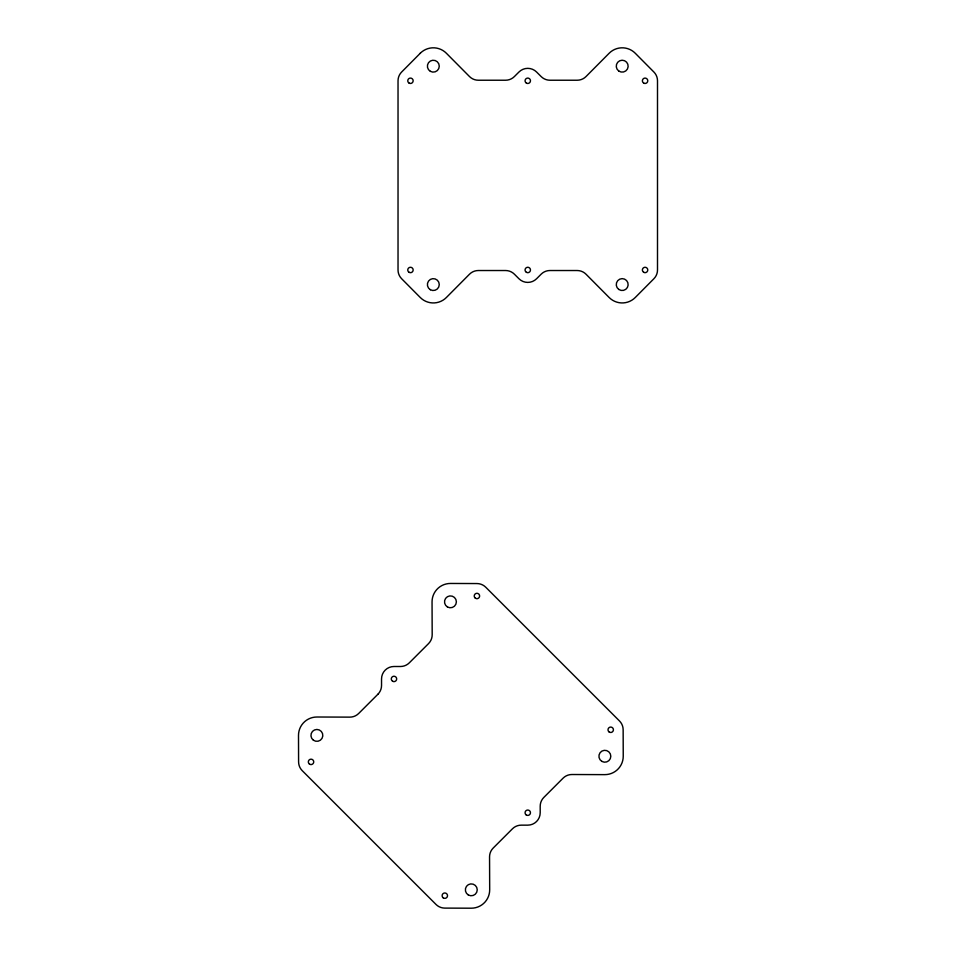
<?xml version="1.0" encoding="UTF-8"?>
<svg xmlns="http://www.w3.org/2000/svg" width="956" height="956" viewBox="0 0 956 956"><rect width="100%" height="100%" fill="white"/><g stroke="black" fill="none" stroke-linecap="round" stroke-linejoin="round"><path stroke-width="1.43" d="M420.281 53.237L401.64 72.023A12.428 12.428 0 0 0 398.031 80.77L398.031 269.974A12.428 12.428 0 0 0 401.64 278.734L420.281 297.519A18.379 18.379 0 0 0 446.368 297.519L469.515 274.193A12.428 12.428 0 0 1 478.347 270.524L505.569 270.524A12.428 12.428 0 0 1 514.364 274.157L518.977 278.77A12.428 12.428 0 0 0 536.555 278.77L541.168 274.157A12.428 12.428 0 0 1 549.951 270.524L577.185 270.524A12.428 12.428 0 0 1 586.004 274.193L609.163 297.519A18.379 18.379 0 0 0 635.25 297.519L653.892 278.734A12.428 12.428 0 0 0 657.501 269.974L657.501 80.77A12.428 12.428 0 0 0 653.892 72.023L635.25 53.237A18.379 18.379 0 0 0 609.163 53.237L586.004 76.564A12.428 12.428 0 0 1 577.185 80.232L549.951 80.232A12.428 12.428 0 0 1 541.168 76.588L536.555 71.987A12.428 12.428 0 0 0 518.977 71.987L514.364 76.588A12.428 12.428 0 0 1 505.569 80.232L478.347 80.232A12.428 12.428 0 0 1 469.515 76.564L446.368 53.237A18.379 18.379 0 0 0 420.281 53.237M377.907 694.247L358.655 713.499A12.428 12.428 0 0 1 349.812 717.131L316.95 717.012A18.379 18.379 0 0 0 298.499 735.463L298.595 761.932A12.428 12.428 0 0 0 302.239 770.667L436.02 904.46A12.428 12.428 0 0 0 444.767 908.104L471.236 908.2A18.379 18.379 0 0 0 489.687 889.749L489.556 856.887A12.428 12.428 0 0 1 493.2 848.044L512.452 828.792A12.428 12.428 0 0 1 521.247 825.148L527.76 825.148A12.428 12.428 0 0 0 540.2 812.72L540.2 806.207A12.428 12.428 0 0 1 543.845 797.412L563.084 778.16A12.428 12.428 0 0 1 571.927 774.515L604.801 774.635A18.379 18.379 0 0 0 623.24 756.196L623.145 729.727A12.428 12.428 0 0 0 619.5 720.979L485.72 587.199A12.428 12.428 0 0 0 476.972 583.554L450.503 583.459A18.379 18.379 0 0 0 432.052 601.898L432.184 634.772A12.428 12.428 0 0 1 428.539 643.603L409.288 662.855A12.428 12.428 0 0 1 400.492 666.499L393.98 666.499A12.428 12.428 0 0 0 381.54 678.927L381.54 685.452A12.428 12.428 0 0 1 377.907 694.247M313.389 740.207A5.951 5.951 0 0 0 322.793 736.012A5.951 5.951 0 0 0 314.452 729.966A5.951 5.951 0 0 0 313.389 740.207M447.468 606.976A5.951 5.951 0 0 0 456.382 601.838A5.951 5.951 0 0 0 447.468 596.687A5.951 5.951 0 0 0 447.468 606.976M468.332 894.971A5.951 5.951 0 0 0 477.247 889.821A5.951 5.951 0 0 0 468.332 884.67A5.951 5.951 0 0 0 468.332 894.971M601.886 761.406A5.951 5.951 0 0 0 610.812 756.256A5.951 5.951 0 0 0 601.886 751.105A5.951 5.951 0 0 0 601.886 761.406M475.335 598.169A2.701 2.701 0 0 0 479.613 596.269A2.701 2.701 0 0 0 475.825 593.521A2.701 2.701 0 0 0 475.335 598.169M392.629 681.27A2.701 2.701 0 0 0 396.68 678.927A2.701 2.701 0 0 0 392.629 676.597A2.701 2.701 0 0 0 392.629 681.27M309.445 764.071A2.701 2.701 0 0 0 313.723 762.159A2.701 2.701 0 0 0 309.923 759.411A2.701 2.701 0 0 0 309.445 764.071M443.226 897.851A2.701 2.701 0 0 0 447.504 895.951A2.701 2.701 0 0 0 443.715 893.203A2.701 2.701 0 0 0 443.226 897.851M526.182 814.906A2.701 2.701 0 0 0 530.449 812.994A2.701 2.701 0 0 0 526.66 810.258A2.701 2.701 0 0 0 526.182 814.906M609.127 731.961A2.701 2.701 0 0 0 613.405 730.049A2.701 2.701 0 0 0 609.605 727.301A2.701 2.701 0 0 0 609.127 731.961M430.355 71.33A5.951 5.951 0 0 0 439.27 66.179A5.951 5.951 0 0 0 430.355 61.029A5.951 5.951 0 0 0 430.355 71.33M618.783 71.043A5.951 5.951 0 0 0 628.128 66.717A5.951 5.951 0 0 0 619.703 60.778A5.951 5.951 0 0 0 618.783 71.043M430.355 289.728A5.951 5.951 0 0 0 439.27 284.577A5.951 5.951 0 0 0 430.355 279.427A5.951 5.951 0 0 0 430.355 289.728M618.783 289.441A5.951 5.951 0 0 0 628.128 285.103A5.951 5.951 0 0 0 619.703 279.176A5.951 5.951 0 0 0 618.783 289.441M643.723 83.112A2.701 2.701 0 0 0 647.774 80.77A2.701 2.701 0 0 0 643.723 78.44A2.701 2.701 0 0 0 643.723 83.112M526.409 83.112A2.701 2.701 0 0 0 530.472 80.77A2.701 2.701 0 0 0 526.409 78.44A2.701 2.701 0 0 0 526.409 83.112M409.108 83.112A2.701 2.701 0 0 0 413.159 80.77A2.701 2.701 0 0 0 409.108 78.44A2.701 2.701 0 0 0 409.108 83.112M409.108 272.317A2.701 2.701 0 0 0 413.159 269.974A2.701 2.701 0 0 0 409.108 267.632A2.701 2.701 0 0 0 409.108 272.317M526.409 272.317A2.701 2.701 0 0 0 530.472 269.974A2.701 2.701 0 0 0 526.409 267.632A2.701 2.701 0 0 0 526.409 272.317M643.723 272.317A2.701 2.701 0 0 0 647.774 269.974A2.701 2.701 0 0 0 643.723 267.632A2.701 2.701 0 0 0 643.723 272.317"/></g></svg>
